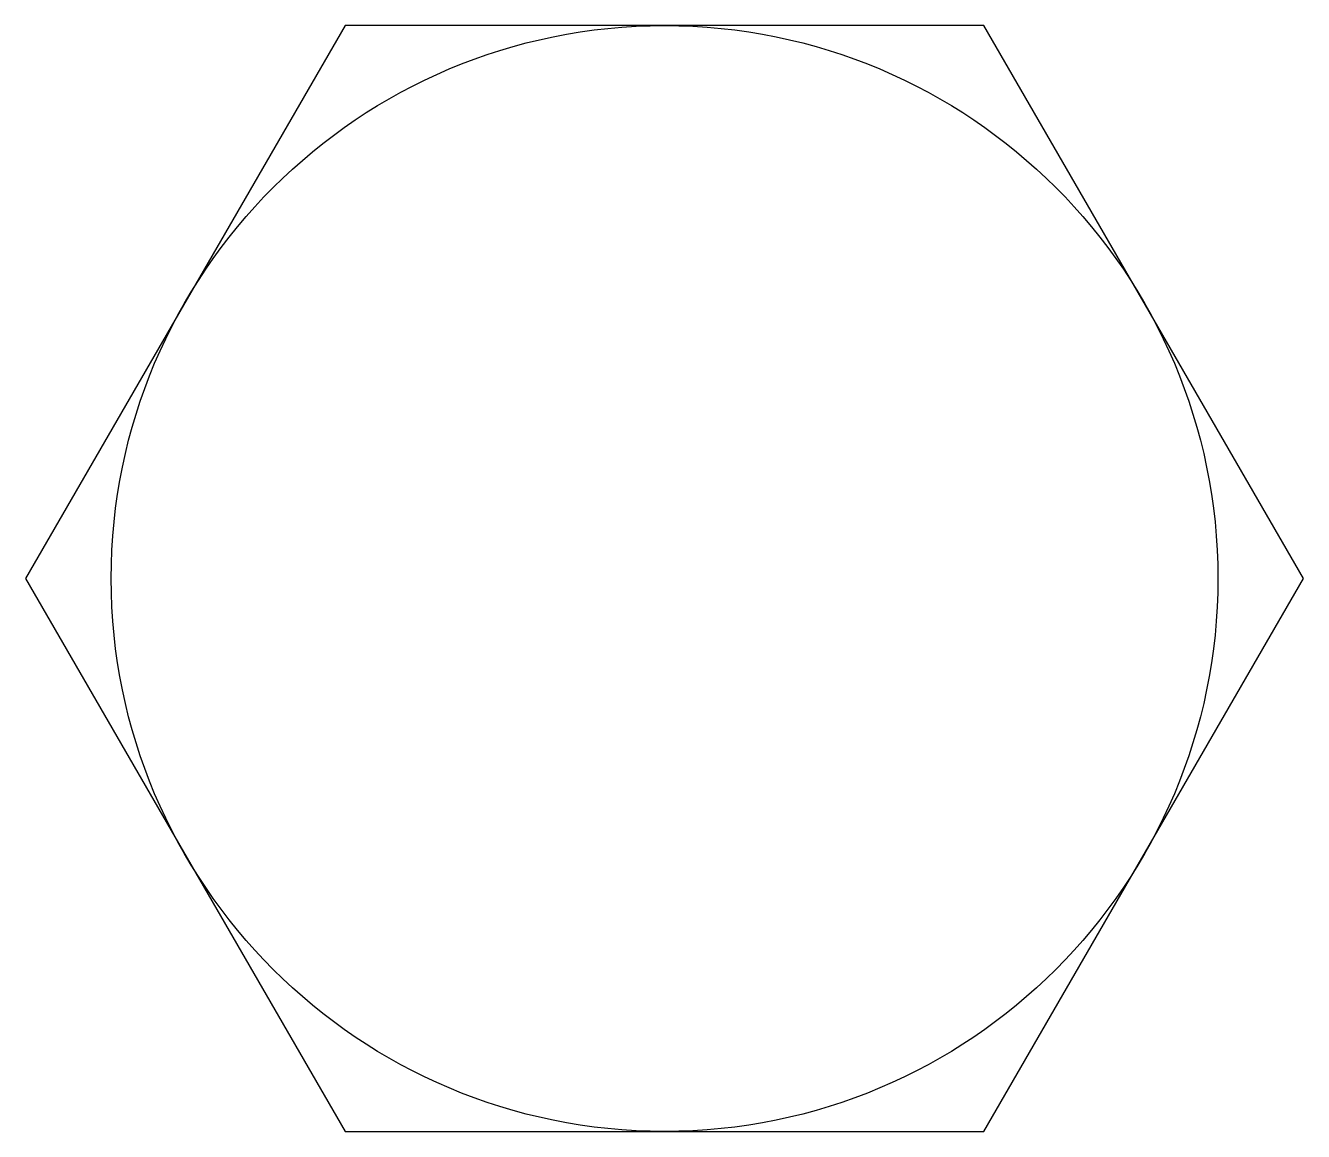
# Model space of a CAD drawing. Extents: x 250.9 to 276.3, y 151.7 to 173.7.
import ezdxf

# ---------------------------------------------------------------- set-up
doc = ezdxf.new("R2010")
doc.units = 0
doc.header["$LTSCALE"] = 10
doc.layers.get('0').update_dxf_attribs({"linetype": 'CONTINUOUS'})

msp = doc.modelspace()

# ---------------------------------------------------------------- linework, layer by layer
for p, q in [((257.242, 173.696), (250.891, 162.696)), ((269.943, 173.696), (257.242, 173.696)), ((276.294, 162.696), (269.943, 173.696)), ((250.891, 162.696), (257.242, 151.696)), ((269.943, 151.696), (276.294, 162.696)), ((257.242, 151.696), (269.943, 151.696))]:
    msp.add_line(p, q)
msp.add_circle((263.593, 162.696), 11)

doc.saveas('drawing.dxf')
